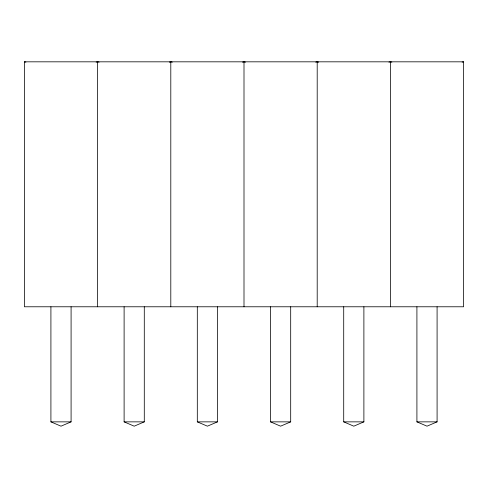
<?xml version="1.0" encoding="UTF-8"?>
<svg xmlns="http://www.w3.org/2000/svg" width="488" height="488" viewBox="0 0 488 488"><rect width="100%" height="100%" fill="white"/><g stroke="black" fill="none" stroke-linecap="round" stroke-linejoin="round"><path stroke-width="0.73" d="M71.089 306.781L71.089 421.858L61 426.176L50.911 421.858L50.911 306.781M144.289 306.781L144.289 421.858L134.2 426.176L124.111 421.858L124.111 306.781M217.489 306.781L217.489 421.858L207.4 426.176L197.311 421.858L197.311 306.781M290.689 306.781L290.689 421.858L280.6 426.176L270.511 421.858L270.511 306.781M363.889 306.781L363.889 421.858L353.8 426.176L343.711 421.858L343.711 306.781M437.089 306.781L437.089 421.858L427 426.176L416.911 421.858L416.911 306.781M96.118 62.153L97.6 61.823L99.082 62.153M169.318 62.153L170.8 61.823L172.282 62.153M242.518 62.153L244 61.823L245.482 62.153M315.718 62.153L317.2 61.823L318.682 62.153M388.918 62.153L390.4 61.823L391.882 62.153M462.118 62.153L463.6 61.823L463.6 306.781L24.4 306.781L24.4 61.823L463.6 61.823M50.911 421.858L71.089 421.858M124.111 421.858L144.289 421.858M197.311 421.858L217.489 421.858M270.511 421.858L290.689 421.858M343.711 421.858L363.889 421.858M416.911 421.858L437.089 421.858M24.4 61.823L25.882 62.153M390.4 61.823L390.4 306.781M317.2 61.823L317.2 306.781M244 61.823L244 306.781M170.8 61.823L170.8 306.781M97.6 61.823L97.6 306.781"/></g></svg>
